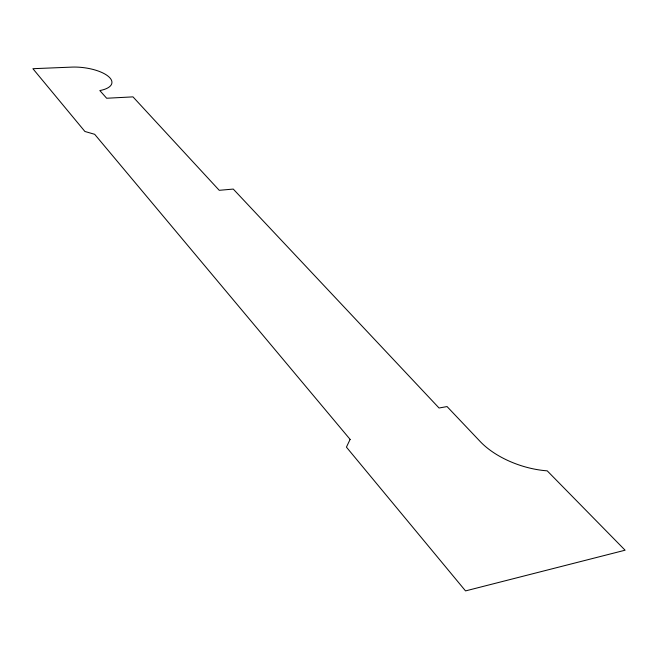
<?xml version="1.0" encoding="UTF-8"?>
<svg xmlns="http://www.w3.org/2000/svg" width="658" height="658" viewBox="0 0 658 658"><rect width="100%" height="100%" fill="white"/><g stroke="black" fill="none" stroke-linecap="round" stroke-linejoin="round"><path stroke-width="0.99" d="M350.114 439.388L346.429 447.144L465.535 590.909L625.1 550.203L547.226 470.848A64.213 34.224 18.1 0 1 479.805 441.107L447.053 406.57L439.05 408.009L233.269 189.076L219.237 190.31L132.982 96.874L106.662 98.248L99.827 90.557A30.104 11.696 7 0 0 108.496 76.517A30.104 11.696 7 0 0 72.265 67.091L32.9 68.703L84.907 131.477L94.678 134.298L350.114 439.388"/></g></svg>
